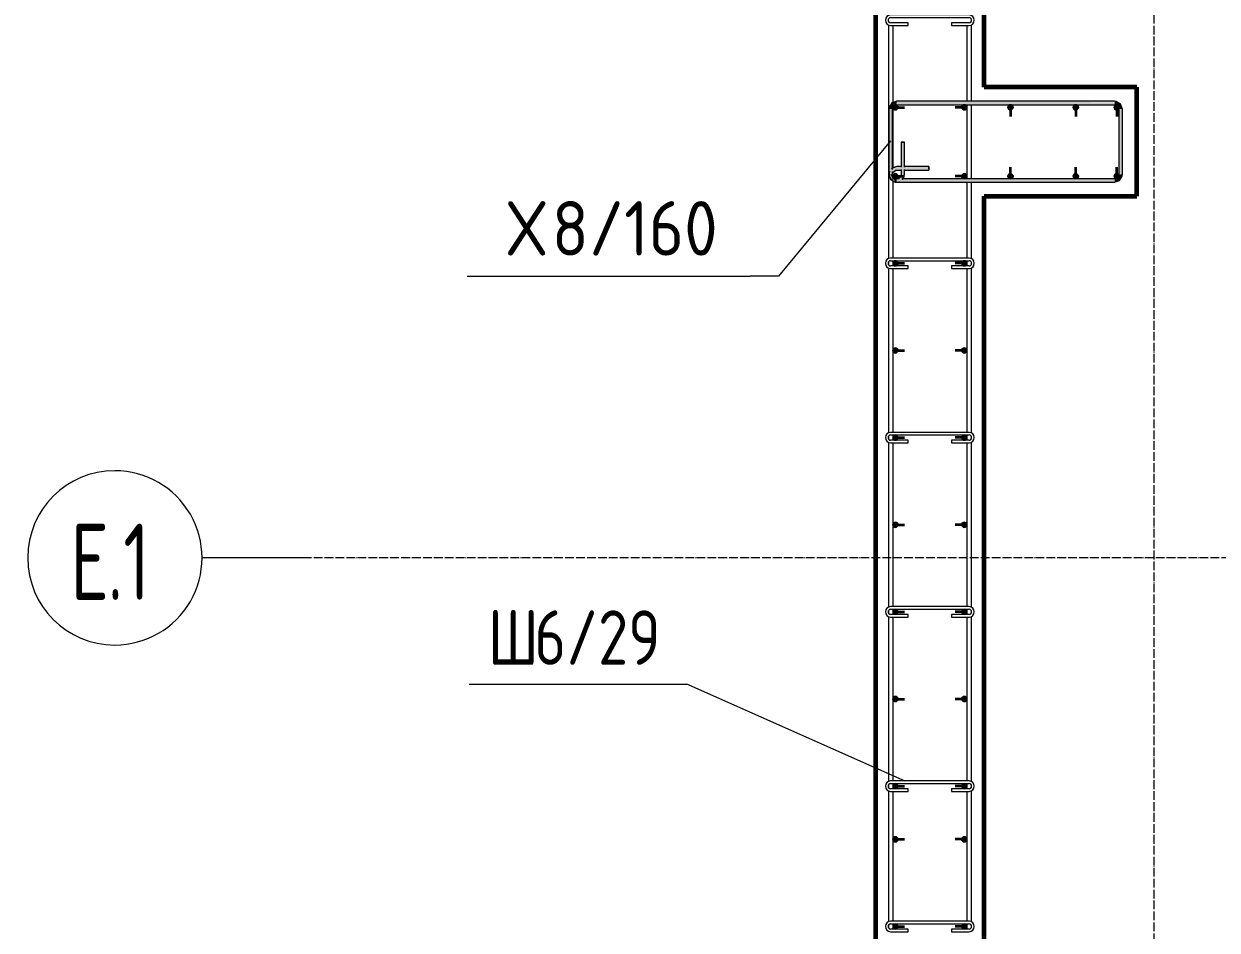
# Model space of a CAD drawing. Header units: millimetres. Extents: x 677 to 38046, y -1785 to 52249.
# Drawn here: x 30972 to 33711, y 47541 to 49621 of the extents above; entities that cross this region are included whole.
import ezdxf

# ---------------------------------------------------------------- set-up
doc = ezdxf.new("R2010")
doc.units = ezdxf.units.MM
doc.linetypes.add('02 Штрихпунктирная _20 мм_', pattern=[25, 20, -2.5, 0, -2.5])
for name, color, linetype, lineweight in [('AA_Linii', 7, 'Continuous', 9), ('AA_Oformlenie', 7, 'Continuous', 9), ('AA_Vinoska', 7, 'Continuous', 9), ('AF_Stena_Опалубка', 253, 'Continuous', 20), ('KR_Armatura', 7, 'Continuous', 20), ('KR_Armatura_Tonkie', 7, 'Continuous', 20), ('KR_Fundament', 7, 'Continuous', 20), ('Оси', 7, 'Continuous', 9)]:
    doc.layers.add(name, color=color, linetype=linetype, lineweight=lineweight)
doc.styles.add('GOST Common_1', font='GOST_Common.ttf', dxfattribs={"width": 0.85, "height": 125})
doc.styles.add('ISOCPEUR', font='isocpeur.TTF', dxfattribs={"width": 0.7, "height": 175})
doc.styles.add('ISOCPEUR_1', font='isocpeur.TTF', dxfattribs={"width": 0.9, "height": 125})

# ---------------------------------------------------------------- blocks, each defined once
blk = doc.blocks.new('351_Ряд стержней П переменный шаг _НесАрм_РабПлоск_ - Тип 1-3816183-Схема расположения армирования вертикальных конструкций входной группы в осях 1_1-3_1_Д_1-Ж_1')
at = {"layer": 'KR_Armatura_Tonkie'}
for points in [[(-6, 1613), (-3, 1613.8), (-1, 1616), (-0.2, 1617.4), (0, 1619), (-0.8, 1622), (-3, 1624), (-5.2, 1624.9), (-7.6, 1624.8), (-10.2, 1623.2), (-12, 1619.1), (-11.8, 1618.2), (-11.2, 1616), (-7.9, 1613.5), (-7.6, 1613.4)], [(152, 1613), (154.6, 1613.8), (156.2, 1614.8), (157.8, 1617.4), (157.8, 1620.6), (156.2, 1623.2), (153.6, 1624.8), (150.4, 1624.8), (149, 1624.2), (146.8, 1622), (146.2, 1620.6), (146.2, 1617.4), (147.4, 1615.4), (149, 1613.8), (150.4, 1613.2)], [(-6, 1455), (-3, 1455.8), (-1.3, 1457.6), (-0.2, 1459.4), (0, 1461), (-0.8, 1464), (-1.8, 1465.2), (-4.4, 1466.8), (-7.6, 1466.8), (-10.4, 1465), (-12, 1461.1), (-11.8, 1460.2), (-10.8, 1457.6), (-7.9, 1455.5), (-6, 1455)], [(152, 1455), (154.6, 1455.8), (156.9, 1457.6), (157.8, 1459.4), (157.8, 1462.6), (156.2, 1465.2), (153.6, 1466.8), (150.4, 1466.8), (149, 1466.2), (146.8, 1464), (146.2, 1462.6), (146.2, 1459.4), (147.4, 1457.4), (149, 1455.8), (150.4, 1455.2)], [(-6, 1255), (-3, 1255.8), (-1, 1258), (-0.2, 1259.4), (0, 1261), (-1.1, 1264.4), (-1.8, 1265.2), (-4.4, 1266.8), (-7.6, 1266.8), (-10.2, 1265.2), (-11.8, 1262.6), (-11.8, 1260.2), (-11.2, 1258), (-7.9, 1255.5), (-7.6, 1255.4)], [(152, 1255), (154.6, 1255.8), (156.2, 1256.8), (157.8, 1259.4), (157.8, 1262.6), (156.2, 1265.2), (153.6, 1266.8), (150.4, 1266.8), (149, 1266.2), (146.8, 1264), (146.2, 1262.6), (146.2, 1259.4), (147.4, 1257.4), (149, 1255.8), (150.4, 1255.2)], [(-6, 1055), (-3, 1055.8), (-1, 1058), (-0.2, 1059.4), (0, 1061), (-0.8, 1064), (-1.8, 1065.2), (-4.4, 1066.8), (-7.6, 1066.8), (-10.2, 1065.2), (-11.8, 1062.6), (-11.8, 1060.2), (-11.2, 1058), (-7.9, 1055.5), (-7.6, 1055.4)], [(152, 1055), (154.6, 1055.8), (156.2, 1056.8), (157.8, 1059.4), (157.8, 1062.6), (156.2, 1065.2), (153.6, 1066.8), (150.4, 1066.8), (149, 1066.2), (146.8, 1064), (146.2, 1062.6), (146.2, 1059.4), (147.4, 1057.4), (149, 1055.8), (150.4, 1055.2)], [(-6, 855), (-2.2, 856.4), (-1, 858), (-0.2, 859.4), (0, 861), (-0.8, 864), (-1.8, 865.2), (-4.4, 866.8), (-7.6, 866.8), (-10.2, 865.2), (-11.8, 862.6), (-11.8, 860.2), (-11.2, 858), (-7.9, 855.5)], [(152, 855), (154.6, 855.8), (156.2, 856.8), (157.8, 859.4), (157.8, 862.6), (156.2, 865.2), (153.6, 866.8), (150.4, 866.8), (149, 866.2), (146.8, 864), (146.2, 862.6), (146.2, 859.4), (146.8, 858), (149, 855.8), (150.4, 855.2)], [(-6, 655), (-3, 655.8), (-1, 658), (-0.2, 659.4), (0, 661), (-0.8, 664), (-1.8, 665.2), (-4.4, 666.8), (-7.6, 666.8), (-10.2, 665.2), (-11.8, 662.6), (-11.8, 660.2), (-11.2, 658), (-7.9, 655.5), (-7.6, 655.4)], [(152, 655), (154.6, 655.8), (156.2, 656.8), (157.8, 659.4), (157.5, 663.2), (156.2, 665.2), (153.6, 666.8), (150.4, 666.8), (149, 666.2), (146.5, 663.2), (146.2, 662.6), (146.2, 659.4), (147.4, 657.4), (149, 655.8), (150.4, 655.2)], [(-6, 455), (-3, 455.8), (-1, 458), (-0.2, 459.4), (0, 461), (-0.8, 464), (-1.8, 465.2), (-4.4, 466.8), (-7.6, 466.8), (-10.2, 465.2), (-11.8, 462.6), (-11.8, 460.2), (-11.2, 458), (-7.9, 455.5), (-7.6, 455.4)], [(152, 455), (154.6, 455.8), (156.2, 456.8), (157.8, 459.4), (157.8, 462.6), (156.2, 465.2), (153.6, 466.8), (150.4, 466.8), (149, 466.2), (146.8, 464), (146.2, 462.6), (146.2, 459.4), (147.4, 457.4), (149, 455.8), (150.4, 455.2)], [(-6, 255), (-3, 255.8), (-1, 258), (-0.2, 259.4), (0, 261), (-0.8, 264), (-1.8, 265.2), (-4.4, 266.8), (-7.6, 266.8), (-10.2, 265.2), (-11.8, 262.6), (-11.8, 260.2), (-11.2, 258), (-7.9, 255.5), (-6.8, 255.2)], [(152, 255), (154.6, 255.8), (156.2, 256.8), (157.8, 259.4), (157.8, 262.6), (156.2, 265.2), (153.6, 266.8), (150.4, 266.8), (149, 266.2), (146.8, 264), (146.2, 262.6), (146.2, 259.4), (146.8, 258), (149, 255.8), (150.4, 255.2)], [(-6, 55), (-3, 55.8), (-1, 58), (-0.2, 59.4), (-0.3, 62), (-0.8, 64), (-1.8, 65.2), (-4.4, 66.8), (-7.6, 66.8), (-10.2, 65.2), (-11.9, 62), (-11.8, 60.2), (-11.2, 58), (-7.9, 55.5), (-7.6, 55.4)], [(152, 55), (154.6, 55.8), (156.2, 56.8), (157.8, 59.4), (157.8, 62.6), (156.2, 65.2), (153.6, 66.8), (150.4, 66.8), (149, 66.2), (146.8, 64), (146.2, 62), (146.2, 59.4), (147.4, 57.4), (149, 55.8), (150.4, 55.2)], [(-6, -67), (-3, -66.2), (-1, -64), (-0.2, -62.6), (0, -61), (-0.8, -58), (-1.8, -56.8), (-4.4, -55.2), (-7.6, -55.2), (-10.2, -56.8), (-11.8, -59.4), (-11.8, -61.8), (-11.2, -64), (-7.9, -66.5), (-6.5, -66.9)], [(152, -67), (154.6, -66.2), (156.2, -65.2), (157.8, -62.6), (157.8, -59.4), (156.2, -56.8), (153.6, -55.2), (150.4, -55.2), (149, -55.8), (146.8, -58), (146.2, -59.4), (146.2, -62.6), (147.4, -64.6), (149, -66.2), (151, -66.9)], [(-6, -267), (-3, -266.2), (-1, -264), (-0.2, -262.6), (-0.2, -260.1), (-0.8, -258), (-1.8, -256.8), (-4.4, -255.2), (-7.6, -255.2), (-10.2, -256.8), (-11.9, -260.1), (-11.8, -261.8), (-11.2, -264), (-7.9, -266.5), (-7.6, -266.6)], [(152, -267), (154.6, -266.2), (156.2, -265.2), (157.8, -262.6), (157.8, -259.4), (156.2, -256.8), (153.6, -255.2), (150.4, -255.2), (149, -255.8), (146.8, -258), (146.2, -260.1), (146.2, -262.6), (146.8, -264), (149, -266.2), (150.4, -266.8)], [(-6, -467), (-3, -466.2), (-1, -464), (-0.2, -462.6), (0, -461), (-0.8, -458), (-1.8, -456.8), (-4.4, -455.2), (-7.6, -455.2), (-10.2, -456.8), (-11.8, -459.4), (-11.8, -461.8), (-11.2, -464), (-7.9, -466.5), (-7.6, -466.6)], [(152, -467), (154.6, -466.2), (156.2, -465.2), (157.8, -462.6), (157.8, -459.4), (156.2, -456.8), (153.6, -455.2), (150.4, -455.2), (149, -455.8), (146.8, -458), (146.2, -459.4), (146.2, -462.6), (147.4, -464.6), (149, -466.2), (150.4, -466.8)], [(-6, -667), (-3, -666.2), (-1, -664), (-0.2, -662.6), (0, -661), (-0.8, -658), (-1.8, -656.8), (-4.4, -655.2), (-7.6, -655.2), (-10.2, -656.8), (-11.8, -659.4), (-11.8, -661.8), (-11.2, -664), (-7.9, -666.5), (-7.6, -666.6)], [(152, -667), (154.6, -666.2), (156.2, -665.2), (157.8, -662.6), (157.8, -659.4), (156.2, -656.8), (153.6, -655.2), (150.4, -655.2), (149, -655.8), (146.8, -658), (146.2, -659.4), (146.2, -662.6), (147.4, -664.6), (149, -666.2), (150.4, -666.8)], [(-6, -867), (-3, -866.2), (-1, -864), (0, -861.3), (0, -861), (-0.8, -858), (-2.6, -856.2), (-4.4, -855.2), (-7.6, -855.2), (-10.2, -856.8), (-11.8, -859.4), (-11.8, -861.8), (-11.2, -864), (-9, -866.2), (-7.6, -866.6)], [(152, -867), (154.6, -866.2), (156.2, -865.2), (157.8, -862.6), (157.8, -859.4), (156.2, -856.8), (153.6, -855.2), (150.4, -855.2), (149, -855.8), (146.8, -858), (146.2, -859.4), (146.2, -862.6), (146.8, -864), (149, -866.2), (150.4, -866.8)], [(-6, -1067), (-3, -1066.2), (-1, -1064), (-0.2, -1062.6), (0, -1061), (-0.8, -1058), (-1.8, -1056.8), (-4.4, -1055.2), (-7.6, -1055.2), (-10.2, -1056.8), (-11.8, -1059.4), (-11.8, -1061.8), (-11.2, -1064), (-7.9, -1066.5), (-7.6, -1066.6)], [(152, -1067), (154.6, -1066.2), (156.2, -1065.2), (157.8, -1062.6), (157.8, -1059.4), (156.2, -1056.8), (153.6, -1055.2), (150.4, -1055.2), (149, -1055.8), (146.8, -1058), (146.2, -1059.4), (146.2, -1062.6), (147.4, -1064.6), (149, -1066.2), (150.4, -1066.8)], [(-6, -1267), (-3, -1266.2), (-1, -1264), (-0.2, -1262.6), (0, -1261), (-0.8, -1258), (-1.8, -1256.8), (-4.4, -1255.2), (-7.6, -1255.2), (-10.2, -1256.8), (-11.8, -1259.4), (-11.8, -1261.8), (-11.2, -1264), (-7.9, -1266.5), (-7.6, -1266.6)], [(152, -1267), (154.6, -1266.2), (156.2, -1265.2), (157.8, -1262.6), (157.8, -1259.4), (156.2, -1256.8), (153.6, -1255.2), (150.4, -1255.2), (149, -1255.8), (146.8, -1258), (146.2, -1259.4), (146.2, -1262.6), (147.4, -1264.6), (149, -1266.2), (150.4, -1266.8)], [(-6, -1467), (-3, -1466.2), (-1, -1464), (-0.2, -1462.5), (0, -1461), (-0.8, -1458), (-2.9, -1456.1), (-4.4, -1455.2), (-7.6, -1455.2), (-10.2, -1456.8), (-11.9, -1460.5), (-11.8, -1461.8), (-11.2, -1464), (-7.9, -1466.5), (-7.6, -1466.6)], [(152, -1467), (154.6, -1466.2), (156.2, -1465.2), (157.8, -1462.5), (157.8, -1459.4), (156.2, -1456.8), (153.6, -1455.2), (150.4, -1455.2), (149, -1455.8), (146.8, -1458), (146.2, -1459.4), (146.2, -1462.6), (146.8, -1464), (149, -1466.2), (150.4, -1466.8)], [(-6, -1625), (-3, -1624.2), (-1, -1622), (-0.2, -1620.6), (0, -1619), (-0.8, -1616), (-1.8, -1614.8), (-4.4, -1613.2), (-7.6, -1613.2), (-10.2, -1614.8), (-11.9, -1618), (-11.8, -1619.8), (-11.2, -1622), (-7.9, -1624.5), (-6.4, -1624.9)], [(152, -1625), (154.6, -1624.2), (156.9, -1622.4), (157.8, -1620.6), (157.4, -1616.6), (156.2, -1614.8), (153.6, -1613.2), (150.4, -1613.2), (149, -1613.8), (146.8, -1616), (146.2, -1617.4), (146.7, -1621.7), (147.4, -1622.6), (149.2, -1624.3), (151.8, -1625)]]:
    blk.add_hatch(color=256, dxfattribs=at).paths.add_polyline_path(points)
at = {"layer": 'KR_Armatura'}
for centre in [(-6, 1619), (152, 1619), (-6, 1461), (152, 1461), (-6, 1061), (152, 1061), (-6, 661), (152, 661), (-6, 261), (152, 261), (-6, -61), (152, -61), (-6, -461), (152, -461), (-6, -861), (152, -861), (-6, -1261), (152, -1261), (-6, -1461), (152, -1461), (-6, -1619), (152, -1619)]:
    blk.add_circle(centre, 6, dxfattribs=at)
for centre in [(-6, 1261), (152, 1261), (-6, 861), (152, 861), (-6, 461), (152, 461), (-6, 61), (152, 61), (-6, -261), (152, -261), (-6, -661), (152, -661), (-6, -1061), (152, -1061)]:
    blk.add_arc(centre, 6, 90.0177, 89.9823, dxfattribs=at)
at = {"layer": 'KR_Armatura_Tonkie', "lineweight": 35}
for p, q in [((0, 1619), (15, 1619)), ((146, 1619), (131, 1619)), ((0, 1461), (15, 1461)), ((146, 1461), (131, 1461)), ((0, 1261), (15, 1261)), ((146, 1261), (131, 1261)), ((0, 1061), (15, 1061)), ((146, 1061), (131, 1061)), ((0, 861), (15, 861)), ((146, 861), (131, 861)), ((0, 661), (15, 661)), ((146, 661), (131, 661)), ((0, 461), (15, 461)), ((146, 461), (131, 461)), ((0, 261), (15, 261)), ((146, 261), (131, 261)), ((0, 61), (15, 61)), ((146, 61), (131, 61)), ((0, -61), (15, -61)), ((146, -61), (131, -61)), ((0, -261), (15, -261)), ((146, -261), (131, -261)), ((0, -461), (15, -461)), ((146, -461), (131, -461)), ((0, -661), (15, -661)), ((146, -661), (131, -661)), ((0, -861), (15, -861)), ((146, -861), (131, -861)), ((0, -1061), (15, -1061)), ((146, -1061), (131, -1061)), ((0, -1261), (15, -1261)), ((146, -1261), (131, -1261)), ((0, -1461), (15, -1461)), ((146, -1461), (131, -1461)), ((0, -1619), (15, -1619)), ((146, -1619), (131, -1619))]:
    blk.add_line(p, q, dxfattribs=at)
at = {"layer": 'KR_Armatura_Tonkie'}
for centre, start, end in [((-6, 1619), 360, 180), ((-6, 1619), 180, 0), ((152, 1619), 360, 180), ((152, 1619), 180, 360), ((-6, 1461), 360, 180), ((-6, 1461), 180, 0), ((152, 1461), 0, 180), ((152, 1461), 180, 360), ((-6, 1261), 90.0865, 180), ((-6, 1261), 180, 0), ((-6, 1261), 360, 89.9135), ((152, 1261), 90.0865, 180), ((152, 1261), 180, 360), ((152, 1261), 0, 89.9135), ((-6, 1061), 360, 180), ((-6, 1061), 180, 0), ((152, 1061), 360, 180), ((152, 1061), 180, 360), ((-6, 861), 90.0865, 180), ((-6, 861), 180, 0), ((-6, 861), 360, 89.9135), ((152, 861), 90.0865, 180), ((152, 861), 180, 360), ((152, 861), 0, 89.9135), ((-6, 661), 360, 180), ((-6, 661), 180, 0), ((152, 661), 360, 180), ((152, 661), 180, 360), ((-6, 461), 90.0865, 180), ((-6, 461), 360, 89.9135), ((152, 461), 90.0865, 180), ((152, 461), 360, 89.9135), ((-6, 461), 180, 0), ((152, 461), 180, 360), ((-6, 261), 360, 180), ((-6, 261), 180, 360), ((152, 261), 360, 180), ((152, 261), 180, 360), ((-6, 61), 90.0865, 180), ((-6, 61), 180, 360), ((-6, 61), 360, 89.9135), ((152, 61), 90.0865, 180), ((152, 61), 180, 360), ((152, 61), 360, 89.9135), ((-6, -61), 360, 180), ((-6, -61), 180, 360), ((152, -61), 360, 180), ((152, -61), 180, 360), ((-6, -261), 90.0865, 180), ((-6, -261), 180, 360), ((-6, -261), 360, 89.9135), ((152, -261), 90.0865, 180), ((152, -261), 180, 360), ((152, -261), 360, 89.9135), ((-6, -461), 360, 180), ((-6, -461), 180, 0), ((152, -461), 360, 180), ((152, -461), 180, 360), ((-6, -661), 90.0865, 180), ((-6, -661), 360, 89.9135), ((152, -661), 90.0865, 180), ((152, -661), 360, 89.9135), ((-6, -661), 180, 0), ((152, -661), 180, 360), ((-6, -861), 360, 180), ((-6, -861), 180, 0), ((152, -861), 0, 180), ((152, -861), 180, 360), ((-6, -1061), 90.0865, 180), ((-6, -1061), 180, 0), ((-6, -1061), 360, 89.9135), ((152, -1061), 90.0865, 180), ((152, -1061), 180, 360), ((152, -1061), 360, 89.9135), ((-6, -1261), 360, 180), ((152, -1261), 0, 180), ((-6, -1261), 180, 0), ((152, -1261), 180, 360), ((-6, -1461), 360, 180), ((-6, -1461), 180, 0), ((152, -1461), 0, 180), ((152, -1461), 180, 360), ((-6, -1619), 360, 180), ((152, -1619), 0, 180), ((-6, -1619), 180, 0), ((152, -1619), 180, 360)]:
    blk.add_arc(centre, 6, start, end, dxfattribs=at)
blk = doc.blocks.new('265_Выпуск П одной длины _НесАрм_РабПлоск_ - В1 _d12_-3778094-Схема расположения армирования вертикальных конструкций входной группы в осях 1_1-3_1_Д_1-Ж_1')
at = {"layer": 'KR_Armatura_Tonkie'}
for points in [[(-12, 0), (-11, -3.2), (-9, -5.2), (-6, -6), (-2, -4.4), (-1, -3), (-0.2, -1.6), (0, 0), (-0.8, 3), (-1.8, 4.2), (-4.4, 5.8), (-7.6, 5.8), (-10.3, 4.2), (-11.9, 0.8)], [(146.2, 1.6), (146.2, 1.6), (146.2, -1.6), (147.1, -3.3), (150.3, -5.7), (152, -6), (154.7, -5.1), (157, -3.3), (157.8, -1.6), (157.3, 2.9), (156.2, 4.2), (153.6, 5.8), (150.4, 5.8), (148.8, 5), (146.8, 3)]]:
    blk.add_hatch(color=256, dxfattribs=at).paths.add_polyline_path(points)
at = {"layer": 'KR_Armatura'}
for centre in [(-6, 0), (152, 0)]:
    blk.add_circle(centre, 6, dxfattribs=at)
at = {"layer": 'KR_Armatura_Tonkie', "lineweight": 35}
for p, q in [((0, 0), (15, 0)), ((146, 0), (131, 0))]:
    blk.add_line(p, q, dxfattribs=at)
at = {"layer": 'KR_Armatura_Tonkie'}
for centre, start, end in [((-6, 0), 360, 180), ((-6, 0), 180, 360), ((152, 0), 360, 180), ((152, 0), 180, 360)]:
    blk.add_arc(centre, 6, start, end, dxfattribs=at)
blk = doc.blocks.new('351_Хомуты массивом вниз _НесАрм_РабПлоск_ - Тип 1-3858686-Схема расположения армирования вертикальных конструкций входной группы в осях 1_1-3_1_Д_1-Ж_1')
at = {"layer": 'KR_Armatura_Tonkie'}
for points in [[(-93, 43.1), (-92.5, -250), (-89, -250), (-89, 250), (-93, 250), (-93, 49)], [(-92.9, 250), (-88.8, 250.5), (-84.9, 259.9), (-80.9, 262), (-84, 261.7), (-85.7, 259.6), (-86.4, 257.5), (-87.3, 255.5), (-90.9, 254.9), (-90, 257), (-86.3, 259), (-85.6, 262), (-85, 263), (-83.3, 263.2), (-80.8, 264), (-79.3, 266.2), (-77.4, 266.4), (-75.5, 266), (-75.5, 267.8), (-79.9, 267.1), (-83.7, 265.7), (-88.9, 261.1), (-91.6, 256.7), (-92.7, 251.6), (-92.9, 250)], [(-75, 267.9), (-75, 264), (75, 264), (75, 268), (-75, 268)], [(75, 267.9), (75, 264), (85.2, 259.2), (89.4, 250), (92.9, 250), (92.1, 254.9), (90.4, 259), (86.1, 263.9), (82.8, 266.2), (78.7, 267.5)], [(75, 261.2), (75.6, 259.9), (79.1, 259), (81.6, 258.2), (84, 256.3), (84.8, 254.6), (85.5, 250), (89, 250), (84.9, 259.9), (75, 264), (75, 262)], [(85, 247.8), (85.5, -250), (89, -250), (89, 250), (85, 250), (85, 248.8)], [(89, 250), (89.4, -250), (93, -250), (92.5, 250), (89.4, 250)], [(-92.9, -250), (-91.5, -256.7), (-90.3, -259.2), (-86.1, -263.9), (-81, -266.8), (-78.2, -267.6), (-75, -267.5), (-75, -264), (-85.2, -259.2), (-89, -250), (-92.5, -250)], [(-89, -250), (-84.2, -260.2), (-75, -264), (-75.6, -259.9), (-76, -260.2), (-79, -261), (-82.4, -259.8), (-84.2, -258), (-84.9, -253.9), (-84.9, -250.9), (-85.5, -250), (-88, -250)], [(-75, -262), (-75, -264), (75, -264), (75, -260), (-75, -260.5), (-75, -261.9)], [(-75, -267.5), (-75, -268), (75, -267.5), (75, -264), (-75, -264), (-75, -266.8)], [(75, -266.8), (75, -267.9), (79.9, -267.1), (83.3, -266), (88.9, -261.1), (91.2, -257.8), (92.6, -253.4), (92.5, -250), (89, -250), (84.2, -260.2), (75, -264), (75, -266)], [(75, -261.9), (75, -264), (85.2, -259.2), (89, -250), (84.9, -250.6), (84.4, -252.5), (84.8, -253.5), (84.8, -256.6), (83.2, -259.2), (80.6, -260.8), (77.3, -260.7), (75, -260.3), (75, -261.2)]]:
    blk.add_hatch(color=256, dxfattribs=at).paths.add_polyline_path(points)
h = blk.add_hatch(color=256, dxfattribs=at)
h.paths.add_polyline_path([(-91.7, 250.5), (-91.6, 250.5), (-91.4, 253.8)])
h.paths.add_polyline_path([(-91.1, 254.5), (-91, 254.2), (-86.9, 255.8), (-84.9, 261), (-83.3, 261.8), (-79.9, 262.5), (-75.1, 264.3), (-76, 266.2), (-79.5, 266.1), (-80, 265.9), (-81.5, 263.8), (-82.4, 263.4), (-85.6, 262.4), (-85.7, 261), (-86.9, 258.1), (-88.1, 257.8), (-90.1, 256.7), (-91, 254.7)])
h.paths.add_polyline_path([(-88.9, 250.1), (-88.3, 247.9), (-86.2, 239), (-85.6, 238.3), (-85, 236.2), (-75, 232.5), (-75, 239.9), (-75.1, 240), (-83.2, 244.6), (-84.6, 251.4), (-85.3, 248.1), (-86.2, 244.3), (-87.6, 244.8), (-88.9, 250.3)])
h.paths.add_polyline_path([(-84.8, 258.6), (-81.7, 259.1), (-81.8, 259.8), (-84.6, 259)])
h.paths.add_polyline_path([(-77.6, 259.4), (-69, 257.9), (-65, 250), (-64.5, 250), (-57.5, 250), (-59.3, 255.6), (-61.6, 260.3), (-70.4, 262.9), (-71.9, 262.1), (-73.4, 262.3), (-74, 261.8), (-75, 261.1), (-75.7, 259.9), (-77.3, 259.5)])
h.paths.add_polyline_path([(-70.5, 261.2), (-70.4, 262), (-69.4, 262), (-69.6, 260.7), (-70.5, 261.2)])
h = blk.add_hatch(color=256, dxfattribs=at)
h.paths.add_polyline_path([(-89, 212.6), (-89, -250), (-85, -250), (-85.6, 238.3), (-86.5, 239.1), (-86.7, 239.6), (-89, 250), (-89, 226.7)])
h.paths.add_polyline_path([(-88.7, 250), (-87, 244.4), (-85.5, 244.6), (-85.5, 250), (-88.2, 250)])
h = blk.add_hatch(color=256, dxfattribs=at)
h.paths.add_polyline_path([(-81.7, 258.3), (-81.7, 258.3), (-80.9, 258.5)])
h.paths.add_polyline_path([(-88.8, 250.4), (-88.2, 250), (-85, 250.5), (-84.6, 251.4), (-84.9, 253.4), (-84.2, 256), (-81.3, 258.4), (-75.1, 260.5), (-75, 264), (-84.9, 259.9), (-88.8, 250.5)])
h.paths.add_polyline_path([(-84.8, 258.6), (-84.2, 259.5), (-81.6, 259.5), (-82.4, 258.5), (-84.2, 258.6)])
h.paths.add_polyline_path([(-78.9, 259), (-77.2, 259.2), (-78.9, 259)])
h = blk.add_hatch(color=256, dxfattribs=at)
h.paths.add_polyline_path([(-75, 264), (-74.5, 261.6), (-72.9, 262.4), (-71.6, 262.2), (-69.2, 263.2), (-67.1, 262.3), (-64.2, 261.5), (-63.3, 260.6), (-59.9, 260), (75, 260.5), (75, 264), (-72.2, 264)])
h.paths.add_polyline_path([(-70.5, 261.2), (-69.3, 261.2), (-69.8, 262.5), (-70.5, 261.6)])
h = blk.add_hatch(color=256, dxfattribs=at)
h.paths.add_polyline_path([(-61, 236), (-65, 232), (-64.5, 176), (-57, 176), (-57.5, 232.5), (-60.9, 236)])
h.paths.add_polyline_path([(-65, 247.8), (-64.5, 239.5), (-60.9, 236.1), (-57, 240.8), (-57.5, 250), (-65, 250), (-65, 248.8)])
h = blk.add_hatch(color=256, dxfattribs=at)
h.paths.add_polyline_path([(-75, 240), (-75, 232), (-64.5, 232.5), (-61.2, 236.2), (-65, 240), (-71.6, 240)])
h.paths.add_polyline_path([(-61, 236), (-60.8, 235.8), (-57, 232), (-1, 232.5), (-1, 240), (-57.5, 239.5), (-60.9, 236.1)])
for p, q in [((-92.6, 253.8), (-93, 250)), ((-92.6, 253.8), (-93, 250)), ((-92.6, 253.8), (-93, 250)), ((-93, 250), (-93, -250)), ((-85.5, 264.3), (-86.3, 264)), ((-85.5, 264.3), (-86.3, 264)), ((-85, 250), (-84.5, 251.1)), ((-85, 243.4), (-85, 250)), ((-78.2, 258.9), (-75, 260)), ((-75, 268), (-75.6, 267.8)), ((-75, 268), (-75.6, 267.8)), ((75, 268), (-75, 268)), ((-75, 260), (-68.4, 260)), ((-63.5, 260), (75, 260)), ((78.7, 267.6), (75, 268)), ((78.7, 267.6), (75, 268)), ((75, 260), (77.7, 258.7)), ((75, 260), (77.7, 258.7)), ((75, 260), (77.7, 258.7)), ((77, 259), (77.7, 258.7)), ((84.6, 251.2), (85, 250)), ((85, 250), (85, -250)), ((89.3, 260.5), (89, 261.3)), ((89.3, 260.5), (89, 261.3)), ((93, 250), (92.8, 250.6)), ((93, 250), (92.8, 250.6)), ((93, 250), (92.8, 250.6)), ((93, -250), (93, 250)), ((-85, -250), (-85, 238.5)), ((-93, -250), (-92.8, -250.6)), ((-93, -250), (-92.8, -250.6)), ((-93, -250), (-92.8, -250.6)), ((-89.3, -260.5), (-89, -261.3)), ((-89.3, -260.5), (-89, -261.3)), ((-89.3, -260.5), (-89, -261.3)), ((-84.2, -252.4), (-85, -250)), ((-78.8, -267.6), (-75, -268)), ((-78.8, -267.6), (-75, -268)), ((-78.8, -267.6), (-75, -268)), ((75, -260), (-75, -260)), ((-75, -268), (75, -268)), ((75.6, -259.8), (75, -260)), ((75, -268), (75.6, -267.8)), ((75, -268), (75.6, -267.8)), ((75, -268), (75.6, -267.8)), ((85, -250), (84, -252)), ((85, -250), (84, -252)), ((85, -250), (84, -252)), ((85, -250), (84, -252)), ((85.5, -264.3), (86.3, -264)), ((85.5, -264.3), (86.3, -264)), ((85.5, -264.3), (86.3, -264)), ((92.6, -253.4), (93, -250)), ((92.6, -253.4), (93, -250)), ((92.6, -253.4), (93, -250))]:
    blk.add_line(p, q, dxfattribs=at)
at = {"layer": 'KR_Armatura_Tonkie', "lineweight": 9}
for p, q in [((-82.9, 244), (-83.5, 246.9)), ((-82.9, 244), (-83.5, 246.9)), ((-82.9, 244), (-83.5, 246.9)), ((-77.4, 259.1), (-74.8, 259)), ((-77.4, 259.1), (-74.8, 259)), ((-69.8, 258.2), (-67.6, 255.1)), ((-69.8, 258.2), (-67.6, 255.1)), ((-69.8, 258.2), (-67.6, 255.1)), ((-65, 250), (-65, 240)), ((-65, 250), (-65, 240)), ((-65, 250), (-65, 240)), ((-65, 250), (-65, 238.8)), ((-57, 250), (-60.5, 260)), ((-57, 250), (-60.5, 260)), ((-57, 250), (-60.2, 259)), ((-57, 239.8), (-57, 250)), ((-57, 239.8), (-57, 250)), ((-57, 239.8), (-57, 250)), ((-57, 238.8), (-57, 250)), ((-85, 235.4), (-75, 232)), ((-85, 235.4), (-75, 232)), ((-85, 235.4), (-75, 232)), ((-65, 240), (-75, 240)), ((-65, 240), (-75, 240)), ((-65, 240), (-75, 240)), ((-63.8, 240), (-75, 240)), ((-75, 232), (-64.9, 232)), ((-75, 232), (-64.9, 232)), ((-75, 232), (-64.9, 232)), ((-75, 232), (-63.8, 232)), ((-65, 233.2), (-65, 176)), ((-65, 232), (-65, 176)), ((-65, 232), (-65, 176)), ((-65, 232), (-65, 176)), ((-1, 240), (-58.2, 240)), ((-58.2, 232), (-1, 232)), ((-57.1, 232), (-1, 232)), ((-57.1, 232), (-1, 232)), ((-57.1, 232), (-1, 232)), ((-1, 240), (-57, 240)), ((-1, 240), (-57, 240)), ((-1, 240), (-57, 240)), ((-57, 176), (-57, 233.2)), ((-57, 176), (-57, 232.2)), ((-57, 176), (-57, 232.2)), ((-57, 176), (-57, 232.2)), ((-1, 240), (-1, 232)), ((-1, 239.5), (-1, 232.5)), ((-1, 232.5), (-1, 239.5)), ((-1, 239.5), (-1, 232.5)), ((-1, 232.5), (-1, 239.5)), ((-1, 239.5), (-1, 232.5)), ((-1, 232.5), (-1, 239.5)), ((-1, 232.5), (-1, 239.5)), ((-57, 176), (-65, 176)), ((-64.5, 176), (-61, 176)), ((-61, 176), (-64.5, 176)), ((-64.5, 176), (-61, 176)), ((-61, 176), (-64.5, 176)), ((-64.5, 176), (-61, 176)), ((-61, 176), (-64.5, 176)), ((-64.5, 176), (-61, 176)), ((-60.9, 176), (-57.5, 176)), ((-57.5, 176), (-60.9, 176)), ((-60.9, 176), (-57.5, 176)), ((-57.5, 176), (-60.9, 176)), ((-60.9, 176), (-57.5, 176)), ((-57.5, 176), (-60.9, 176)), ((-60.9, 176), (-57.5, 176))]:
    blk.add_line(p, q, dxfattribs=at)
at = {"layer": 'KR_Armatura_Tonkie', "flags": 128}
for points in [[(-75, 268), (-86.3, 264), (-92.6, 253.8), (-93, 250)], [(93, 250), (89, 261.3), (78.8, 267.6), (75, 268)], [(-93, -250), (-89, -261.3), (-78.8, -267.6), (-75, -268)], [(75, -268), (86.3, -264), (92.6, -253.8), (93, -250)]]:
    blk.add_lwpolyline(points, dxfattribs=at)
at = {"layer": 'KR_Armatura_Tonkie', "lineweight": 9, "flags": 128}
for points in [[(-68.4, 265.9), (-71.2, 267.6), (-83, 266.1), (-91.4, 257.5), (-92.5, 245.6), (-90.9, 243.2)], [(-75, 240), (-82.9, 243.9), (-84.2, 250)], [(-79, 259.2), (-70.2, 258.8), (-65.1, 251.7), (-65, 250)], [(-57, 250), (-61, 261.3), (-62.1, 262)], [(-87.1, 237.6), (-85.8, 235.6), (-75, 232)]]:
    blk.add_lwpolyline(points, dxfattribs=at)
blk = doc.blocks.new('079_Шпилька _ЭлУзла_ - d8 А240-3864605-Схема расположения армирования вертикальных конструкций входной группы в осях 1_1-3_1_Д_1-Ж_1')
at = {"layer": 'AA_Oformlenie'}
for p, q in [((40, 12), (0, 12)), ((0, 6), (40, 6)), ((40, 6), (40, 12)), ((180, 12), (140, 12)), ((140, 12), (140, 6)), ((140, 6), (180, 6)), ((180, -6), (0, -6)), ((0, -12), (180, -12))]:
    blk.add_line(p, q, dxfattribs=at)
for centre, radius, start, end in [((0, 0), 12, 90, 270), ((0, 0), 6, 90, 270), ((180, 0), 12, 270, 90), ((180, 0), 6, 270, 90)]:
    blk.add_arc(centre, radius, start, end, dxfattribs=at)
blk = doc.blocks.new('079_Шпилька _ЭлУзла_ - d8 А240-V21-Схема расположения армирования вертикальных конструкций входной группы в осях 1_1-3_1_Д_1-Ж_1')
at = {"layer": 'AA_Oformlenie'}
for p, q in [((40, 12), (0, 12)), ((0, 6), (40, 6)), ((40, 6), (40, 12)), ((180, 12), (140, 12)), ((140, 12), (140, 6)), ((140, 6), (180, 6)), ((180, -6), (0, -6)), ((0, -12), (180, -12))]:
    blk.add_line(p, q, dxfattribs=at)
for centre, radius, start, end in [((0, 0), 12, 90, 270), ((0, 0), 6, 90, 270), ((180, 0), 12, 270, 90), ((180, 0), 6, 270, 90)]:
    blk.add_arc(centre, radius, start, end, dxfattribs=at)
blk = doc.blocks.new('079_Шпилька _ЭлУзла_ - d8 А240-V22-Схема расположения армирования вертикальных конструкций входной группы в осях 1_1-3_1_Д_1-Ж_1')
at = {"layer": 'AA_Oformlenie'}
for p, q in [((40, 12), (0, 12)), ((0, 6), (40, 6)), ((40, 6), (40, 12)), ((180, 12), (140, 12)), ((140, 12), (140, 6)), ((140, 6), (180, 6)), ((180, -6), (0, -6)), ((0, -12), (180, -12))]:
    blk.add_line(p, q, dxfattribs=at)
for centre, radius, start, end in [((0, 0), 12, 90, 270), ((0, 0), 6, 90, 270), ((180, 0), 12, 270, 90), ((180, 0), 6, 270, 90)]:
    blk.add_arc(centre, radius, start, end, dxfattribs=at)
blk = doc.blocks.new('Ось сетки - d_4мм-2765513-Схема расположения армирования вертикальных конструкций входной группы в осях 1_1-3_1_Д_1-Ж_1')
at = {"layer": 'Оси'}
for start, end in [(360, 180), (360, 180), (180, 360), (180, 360)]:
    blk.add_arc((0, 0), 4, start, end, dxfattribs=at)
blk = doc.blocks.new('042_М_Арматуры - Диам длина поз _засечка_-2469426-Схема расположения армирования вертикальных конструкций входной группы в осях 1_1-3_1_Д_1-Ж_1')
at = {"layer": 'AA_Vinoska'}
blk.add_line((-6.5, 0), (6.5, 0), dxfattribs=at)
blk = doc.blocks.new('010_Текст с выноской - Текст 2 строки без точки-3863870-Схема расположения армирования вертикальных конструкций входной группы в осях 1_1-3_1_Д_1-Ж_1')
at = {"layer": 'AA_Vinoska'}
blk.add_line((-5, 0), (5, 0), dxfattribs=at)

msp = doc.modelspace()

# ---------------------------------------------------------------- linework, layer by layer
at = {"layer": 'AA_Linii', "lineweight": 20}
for p, q in [((33474.8141, 49429), (33486.8141, 49429)), ((33474.8141, 49271), (33486.8141, 49271))]:
    msp.add_line(p, q, dxfattribs=at)
at = {"layer": 'AA_Vinoska'}
for p, q in [((32961.3705, 49352.3742), (32704.5134, 49041.2741)), ((32704.5134, 49041.2741), (32639.6288, 49041.2741)), ((32994.9275, 47882.3691), (32494.4054, 48105.4737))]:
    msp.add_line(p, q, dxfattribs=at)
at = {"layer": 'AF_Stena_Опалубка', "lineweight": 60}
for p, q in [((32926.8141, 50965), (32926.8141, 49475)), ((33176.8141, 49475), (33176.8141, 50715)), ((32926.8141, 49475), (32926.8141, 46395)), ((33526.8141, 49475), (33176.8141, 49475)), ((33526.8141, 49225), (33526.8141, 49475)), ((33176.8141, 46395), (33176.8141, 49225)), ((33176.8141, 49225), (33526.8141, 49225))]:
    msp.add_line(p, q, dxfattribs=at)
at = {"layer": 'AF_Stena_Опалубка'}
for p, q in [((32926.8141, 50965), (32926.8141, 49475)), ((33176.8141, 49475), (33176.8141, 50715)), ((32926.8141, 49475), (32926.8141, 46395)), ((33526.8141, 49475), (33176.8141, 49475)), ((33526.8141, 49475), (33526.8141, 49225)), ((33176.8141, 49224.6786), (33176.8141, 49225)), ((33176.8141, 49225), (33526.8141, 49225)), ((33176.8141, 46395), (33176.8141, 49224.6786))]:
    msp.add_line(p, q, dxfattribs=at)
at = {"layer": 'KR_Armatura_Tonkie'}
for p, q in [((32956.8141, 49618.1923), (32956.8141, 49081.8053)), ((32956.8141, 49618.1923), (32956.8141, 49081.8053)), ((32966.8141, 49616.9988), (32966.8141, 49440.4375)), ((32966.8141, 49616.9988), (32966.8141, 49440.4375)), ((33136.8141, 49616.9988), (33136.8141, 49442.8637)), ((33136.8141, 49616.9988), (33136.8141, 49442.8637)), ((33146.8141, 49618.1923), (33146.8141, 49442.8637)), ((33146.8141, 49618.1923), (33146.8141, 49442.8637)), ((32966.8141, 49427.7703), (32966.8141, 49289.2351)), ((32966.8141, 49427.7703), (32966.8141, 49289.2351)), ((33136.8141, 49435.1363), (33136.8141, 49265)), ((33136.8141, 49435.1363), (33136.8141, 49265)), ((33146.8141, 49435.1363), (33146.8141, 49264.8637)), ((33146.8141, 49435.1363), (33146.8141, 49264.8637)), ((32966.8141, 49275.1334), (32966.8141, 49272.3149)), ((32966.8141, 49275.1334), (32966.8141, 49272.3149)), ((32966.8141, 49259.6231), (32966.8141, 49082.9988)), ((32966.8141, 49259.6231), (32966.8141, 49082.9988)), ((33136.8141, 49257.1363), (33136.8141, 49082.9988)), ((33136.8141, 49257.1363), (33136.8141, 49082.9988)), ((33146.8141, 49257.1363), (33146.8141, 49081.8053)), ((33146.8141, 49257.1363), (33146.8141, 49081.8053)), ((32956.8141, 49074.2545), (32956.8141, 49067.7432)), ((32956.8141, 49074.2545), (32956.8141, 49067.7432)), ((32956.8141, 49060.1923), (32956.8141, 48681.8053)), ((32956.8141, 49060.1923), (32956.8141, 48681.8053)), ((32966.8141, 49076.9988), (32966.8141, 49064.9988)), ((32966.8141, 49076.9988), (32966.8141, 49064.9988)), ((32966.8141, 49058.9988), (32966.8141, 48682.9988)), ((32966.8141, 49058.9988), (32966.8141, 48682.9988)), ((33136.8141, 49076.9988), (33136.8141, 49064.9988)), ((33136.8141, 49076.9988), (33136.8141, 49064.9988)), ((33136.8141, 49058.9988), (33136.8141, 48682.9988)), ((33136.8141, 49058.9988), (33136.8141, 48682.9988)), ((33146.8141, 49074.2545), (33146.8141, 49067.7432)), ((33146.8141, 49074.2545), (33146.8141, 49067.7432)), ((33146.8141, 49060.1923), (33146.8141, 48681.8053)), ((33146.8141, 49060.1923), (33146.8141, 48681.8053)), ((32956.8141, 48674.2545), (32956.8141, 48667.7432)), ((32956.8141, 48674.2545), (32956.8141, 48667.7432)), ((32966.8141, 48676.9988), (32966.8141, 48664.9988)), ((32966.8141, 48676.9988), (32966.8141, 48664.9988)), ((33136.8141, 48676.9988), (33136.8141, 48664.9988)), ((33136.8141, 48676.9988), (33136.8141, 48664.9988)), ((33146.8141, 48674.2545), (33146.8141, 48667.7432)), ((33146.8141, 48674.2545), (33146.8141, 48667.7432)), ((32956.8141, 48660.1923), (32956.8141, 48281.8053)), ((32956.8141, 48660.1923), (32956.8141, 48281.8053)), ((32966.8141, 48658.9988), (32966.8141, 48282.9988)), ((32966.8141, 48658.9988), (32966.8141, 48282.9988)), ((33136.8141, 48658.9988), (33136.8141, 48282.9988)), ((33136.8141, 48658.9988), (33136.8141, 48282.9988)), ((33146.8141, 48660.1923), (33146.8141, 48281.8053)), ((33146.8141, 48660.1923), (33146.8141, 48281.8053)), ((32956.8141, 48274.2545), (32956.8141, 48267.7432)), ((32956.8141, 48274.2545), (32956.8141, 48267.7432)), ((32956.8141, 48260.1923), (32956.8141, 47881.8053)), ((32956.8141, 48260.1923), (32956.8141, 47881.8053)), ((32966.8141, 48276.9988), (32966.8141, 48264.9988)), ((32966.8141, 48276.9988), (32966.8141, 48264.9988)), ((33136.8141, 48276.9988), (33136.8141, 48264.9988)), ((33136.8141, 48276.9988), (33136.8141, 48264.9988)), ((33146.8141, 48274.2545), (33146.8141, 48267.7432)), ((33146.8141, 48274.2545), (33146.8141, 48267.7432)), ((33146.8141, 48260.1923), (33146.8141, 47881.8053)), ((33146.8141, 48260.1923), (33146.8141, 47881.8053)), ((32966.8141, 48258.451), (32966.8141, 47882.9988)), ((32966.8141, 48258.451), (32966.8141, 47882.9988)), ((33136.8141, 48258.451), (33136.8141, 47882.9988)), ((33136.8141, 48258.451), (33136.8141, 47882.9988)), ((32966.8141, 47876.9988), (32966.8141, 47864.9988)), ((32966.8141, 47876.9988), (32966.8141, 47864.9988)), ((33136.8141, 47876.9988), (33136.8141, 47864.9988)), ((33136.8141, 47876.9988), (33136.8141, 47864.9988)), ((32956.8141, 47874.2545), (32956.8141, 47867.7432)), ((32956.8141, 47874.2545), (32956.8141, 47867.7432)), ((32956.8141, 47860.1923), (32956.8141, 47559.8053)), ((32956.8141, 47860.1923), (32956.8141, 47559.8053)), ((32966.8141, 47858.9988), (32966.8141, 47560.9988)), ((32966.8141, 47858.9988), (32966.8141, 47560.9988)), ((33136.8141, 47858.9988), (33136.8141, 47560.9988)), ((33136.8141, 47858.9988), (33136.8141, 47560.9988)), ((33146.8141, 47874.2545), (33146.8141, 47867.7432)), ((33146.8141, 47874.2545), (33146.8141, 47867.7432)), ((33146.8141, 47860.1923), (33146.8141, 47559.8053)), ((33146.8141, 47860.1923), (33146.8141, 47559.8053)), ((32956.8141, 47552.2545), (32956.8141, 47545.7432)), ((32956.8141, 47552.2545), (32956.8141, 47545.7432)), ((32966.8141, 47554.9988), (32966.8141, 47542.9988)), ((32966.8141, 47554.9988), (32966.8141, 47542.9988)), ((33136.8141, 47554.9988), (33136.8141, 47542.9988)), ((33136.8141, 47554.9988), (33136.8141, 47542.9988)), ((33146.8141, 47552.2545), (33146.8141, 47545.7432)), ((33146.8141, 47552.2545), (33146.8141, 47545.7432))]:
    msp.add_line(p, q, dxfattribs=at)
at = {"layer": 'KR_Fundament'}
for p, q in [((32926.8141, 46145), (32926.8141, 50965)), ((32926.8141, 50965), (32926.8141, 46145))]:
    msp.add_line(p, q, dxfattribs=at)
at = {"layer": 'Оси', "linetype": '02 Штрихпунктирная _20 мм_'}
for p, q in [((33566.8141, 45379.5668), (33566.8141, 51076.3145)), ((37305.0852, 48395), (31631.3033, 48395))]:
    msp.add_line(p, q, dxfattribs=at)
at = {"layer": 'Оси'}
msp.add_line((31631.3033, 48395), (31381.3033, 48395), dxfattribs=at)

# ---------------------------------------------------------------- block references
at = {"layer": 'AA_Oformlenie', "rotation": 180}
for name, p in [('079_Шпилька _ЭлУзла_ - d8 А240-3864605-Схема расположения армирования вертикальных конструкций входной группы в осях 1_1-3_1_Д_1-Ж_1', (33141.8141, 49628.9988)), ('079_Шпилька _ЭлУзла_ - d8 А240-3864605-Схема расположения армирования вертикальных конструкций входной группы в осях 1_1-3_1_Д_1-Ж_1', (33141.8141, 49070.9988)), ('079_Шпилька _ЭлУзла_ - d8 А240-3864605-Схема расположения армирования вертикальных конструкций входной группы в осях 1_1-3_1_Д_1-Ж_1', (33141.8141, 48670.9988)), ('079_Шпилька _ЭлУзла_ - d8 А240-3864605-Схема расположения армирования вертикальных конструкций входной группы в осях 1_1-3_1_Д_1-Ж_1', (33141.8141, 48270.9988)), ('079_Шпилька _ЭлУзла_ - d8 А240-V21-Схема расположения армирования вертикальных конструкций входной группы в осях 1_1-3_1_Д_1-Ж_1', (33141.8141, 47870.9988)), ('079_Шпилька _ЭлУзла_ - d8 А240-V22-Схема расположения армирования вертикальных конструкций входной группы в осях 1_1-3_1_Д_1-Ж_1', (33141.8141, 47548.9988))]:
    msp.add_blockref(name, p, dxfattribs=at)
at = {"layer": 'AA_Vinoska'}
for name, p, xscale, yscale, zscale in [('042_М_Арматуры - Диам длина поз _засечка_-2469426-Схема расположения армирования вертикальных конструкций входной группы в осях 1_1-3_1_Д_1-Ж_1', (32314.6288, 49041.2741), 49.99999999999998, 49.99999999999998, 49.99999999999998), ('010_Текст с выноской - Текст 2 строки без точки-3863870-Схема расположения армирования вертикальных конструкций входной группы в осях 1_1-3_1_Д_1-Ж_1', (32244.4054, 48105.4737), 50, 50, 50)]:
    msp.add_blockref(name, p, dxfattribs=dict(at, xscale=xscale, yscale=yscale, zscale=zscale))
at = {"layer": 'KR_Armatura_Tonkie'}
for name, p, rotation in [('351_Хомуты массивом вниз _НесАрм_РабПлоск_ - Тип 1-3858686-Схема расположения армирования вертикальных конструкций входной группы в осях 1_1-3_1_Д_1-Ж_1', (33225.8141, 49350), 90.0000000000001), ('265_Выпуск П одной длины _НесАрм_РабПлоск_ - В1 _d12_-3778094-Схема расположения армирования вертикальных конструкций входной группы в осях 1_1-3_1_Д_1-Ж_1', (33236.8141, 49277), 89.9999999999997), ('265_Выпуск П одной длины _НесАрм_РабПлоск_ - В1 _d12_-3778094-Схема расположения армирования вертикальных конструкций входной группы в осях 1_1-3_1_Д_1-Ж_1', (33386.8141, 49277), 89.9999999999997), ('265_Выпуск П одной длины _НесАрм_РабПлоск_ - В1 _d12_-3778094-Схема расположения армирования вертикальных конструкций входной группы в осях 1_1-3_1_Д_1-Ж_1', (33480.8141, 49277), 89.9999999999997)]:
    msp.add_blockref(name, p, dxfattribs=dict(at, rotation=rotation))
msp.add_blockref('351_Ряд стержней П переменный шаг _НесАрм_РабПлоск_ - Тип 1-3816183-Схема расположения армирования вертикальных конструкций входной группы в осях 1_1-3_1_Д_1-Ж_1', (32978.8141, 47810), dxfattribs=at)
at = {"layer": 'Оси', "xscale": 49.99999999999998, "yscale": 49.99999999999998, "zscale": 49.99999999999998, "rotation": 89.99999999999984}
msp.add_blockref('Ось сетки - d_4мм-2765513-Схема расположения армирования вертикальных конструкций входной группы в осях 1_1-3_1_Д_1-Ж_1', (31181.3033, 48395), dxfattribs=at)

# ---------------------------------------------------------------- texts
at = {"layer": 'AA_Vinoska', "char_height": 125, "attachment_point": 1}
for s, insert, width, style in [('\\fISOCPEUR|b0|i0|c204|p34|;\\W.9;Х', (32082.9108, 49213.7865), 122.658187, 'ISOCPEUR_1'), ('8/160', (32184.1139, 49213.7865), 458.164406, 'ISOCPEUR_1'), ('\\fGOST Common|b0|i0|c204|p34|;\\W.85;Ш', (32037.0195, 48274.5889), 129.472531, 'GOST Common_1'), ('6/29', (32143.845, 48274.5889), 367.974562, 'GOST Common_1')]:
    msp.add_mtext(s, dxfattribs=dict(at, insert=insert, width=width, style=style))
at = {"layer": 'Оси', "char_height": 175, "attachment_point": 1, "style": 'ISOCPEUR'}
for s, insert, width in [('\\fISOCPEUR|b0|i0|c204|p34|;\\W.7;Е', (31078.6898, 48473.5763), 103.818531), ('.1', (31164.3486, 48473.5763), 120.653969)]:
    msp.add_mtext(s, dxfattribs=dict(at, insert=insert, width=width))

doc.saveas('drawing.dxf')
